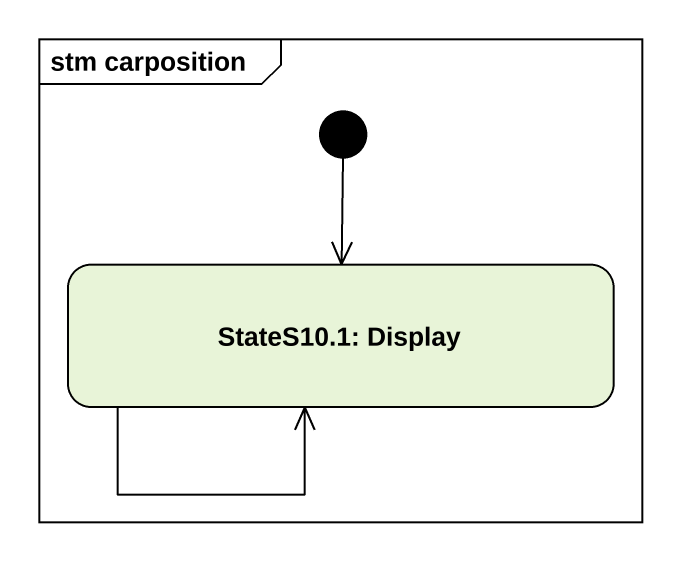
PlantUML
@startuml
mainframe stm carposition
hide empty description
state "StateS10.1: Display" as StateS10_1_Display
[*] --> StateS10_1_Display
StateS10_1_Display --> StateS10_1_Display
@enduml
